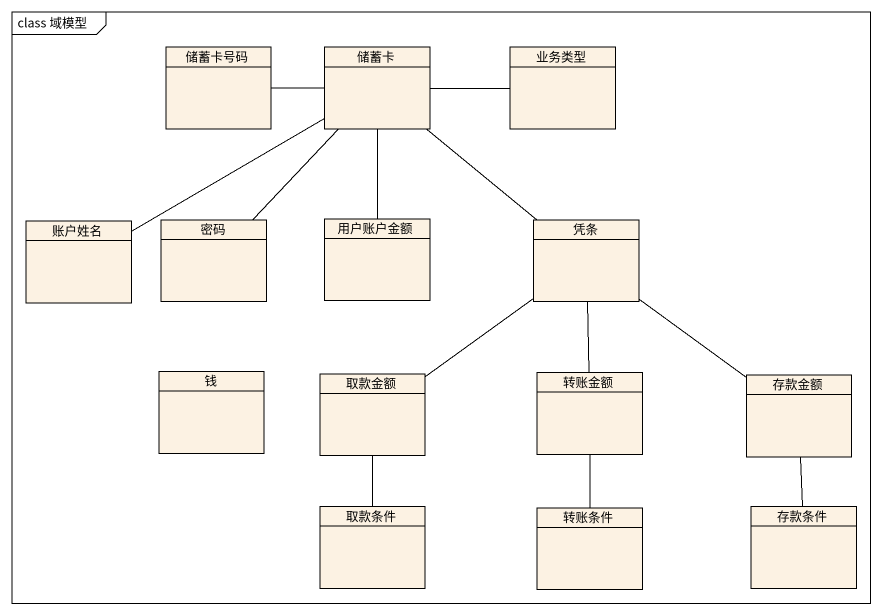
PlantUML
@startuml
mainframe class 域模型
hide circle
hide empty members
class 储蓄卡号码
class 储蓄卡
class 业务类型
class 账户姓名
class 密码
class 用户账户金额
class 凭条
class 钱
class 取款金额
class 转账金额
class 存款金额
class 取款条件
class 转账条件
class 存款条件
储蓄卡 -left- 储蓄卡号码
储蓄卡 -right- 业务类型
储蓄卡 -left- 账户姓名
储蓄卡 -- 密码
储蓄卡 -- 用户账户金额
储蓄卡 -- 凭条
凭条 -- 取款金额
凭条 -- 转账金额
凭条 -- 存款金额
取款金额 -- 取款条件
转账金额 -- 转账条件
存款金额 -- 存款条件
@enduml
